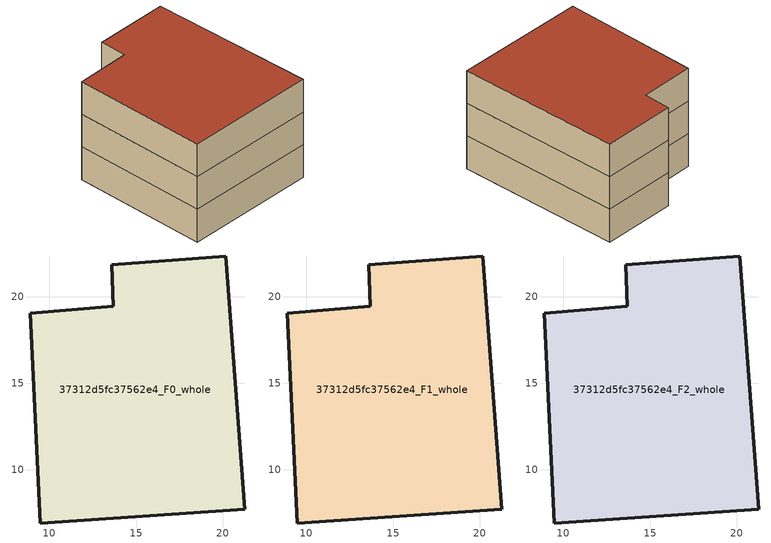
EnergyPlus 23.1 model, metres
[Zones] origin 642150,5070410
37312d5fc37562e4_F0_whole
 floor ground (EU_floor_Construction): 20.19,22.34 21.29,7.73 9.48,6.94 8.88,19.04 13.69,19.44 13.59,21.84 z0
 wall outside (EU_wall_Construction): 21.29,7.73 20.19,22.34 13.59,21.84 13.69,19.44 8.88,19.04 9.48,6.94 21.29,7.73 z0:3
37312d5fc37562e4_F1_whole
 floor to 37312d5fc37562e4_F0_whole (EU_floor_Construction): 20.19,22.34 21.29,7.73 9.48,6.94 8.88,19.04 13.69,19.44 13.59,21.84 z3
 wall outside (EU_wall_Construction): 21.29,7.73 20.19,22.34 13.59,21.84 13.69,19.44 8.88,19.04 9.48,6.94 21.29,7.73 z3:6
37312d5fc37562e4_F2_whole
 floor to 37312d5fc37562e4_F1_whole (EU_floor_Construction): 20.19,22.34 21.29,7.73 9.48,6.94 8.88,19.04 13.69,19.44 13.59,21.84 z6
 wall outside (EU_wall_Construction): 21.29,7.73 20.19,22.34 13.59,21.84 13.69,19.44 8.88,19.04 9.48,6.94 21.29,7.73 z6:9
 roof outside (EU_roof_Construction): 21.29,7.73 20.19,22.34 13.59,21.84 13.69,19.44 8.88,19.04 9.48,6.94 z9
[Building]
EU S2 Campaign: North Axis=0; Terrain=City; Solar Distribution=FullExterior
[Site:Location]
Lyon-Bron: Latitude=45.75; Longitude=5; Time Zone=1; Elevation=198
[SizingPeriod:WeatherFileDays]
AnnualSizingPeriod: Begin Month=1; Begin Day of Month=1; End Month=12; End Day of Month=31; Day of Week for Start Day=Monday; Use Weather File Daylight Saving Period=No; Use Weather File Rain and Snow Indicators=No
[MATERIAL]
EU_InternalMass_Material: Roughness=MediumRough; Thickness=0.1; Conductivity=1; Density=1800; Specific Heat=900; Thermal Absorptance=0.9; Solar Absorptance=0.7; Visible Absorptance=0.7
[MATERIAL:NOMASS] Roughness=MediumRough; Thermal Absorptance=0.9; Solar Absorptance=0.7; Visible Absorptance=0.7
Name | Thermal Resistance
EU_wall_NoMass | 0.87146
EU_roof_NoMass | 0.842276
EU_floor_NoMass | 0.496999
[CONSTRUCTION]
EU_wall_Construction: EU_wall_NoMass
EU_roof_Construction: EU_roof_NoMass
EU_floor_Construction: EU_floor_NoMass
EU_InternalMass_Construction: EU_InternalMass_Material
[ZONE] Type=1; Multiplier=1; Ceiling Height=autocalculate; Floor Area=autocalculate; Part of Total Floor Area=Yes
Name | Volume
37312d5fc37562e4_F0_whole | 475.365
37312d5fc37562e4_F1_whole; 37312d5fc37562e4_F2_whole | 475.367
[INTERNALMASS] Construction=EU_InternalMass_Construction; Surface Area=158.455
Name | Zone or ZoneList
37312d5fc37562e4_F0_whole_EU_InternalMass | 37312d5fc37562e4_F0_whole
37312d5fc37562e4_F1_whole_EU_InternalMass | 37312d5fc37562e4_F1_whole
37312d5fc37562e4_F2_whole_EU_InternalMass | 37312d5fc37562e4_F2_whole
[OTHEREQUIPMENT] Fuel Type=Electricity; Design Level Calculation Method=Watts/Area; Power per Zone Floor Area=1; Fraction Latent=0; Fraction Radiant=0; Fraction Lost=0; Carbon Dioxide Generation Rate=0; EndUse Subcategory=EU_Step8_InternalGains
Name | Zone or ZoneList or Space or SpaceList | Schedule
EU_Step8_InternalGain_37312d5fc37562e4_F0_whole_f000 | 37312d5fc37562e4_F0_whole | EU_Step8_GainSchedule_37312d5fc37562e4_F0_whole_f000
EU_Step8_InternalGain_37312d5fc37562e4_F1_whole_f000 | 37312d5fc37562e4_F1_whole | EU_Step8_GainSchedule_37312d5fc37562e4_F1_whole_f000
EU_Step8_InternalGain_37312d5fc37562e4_F2_whole_f000 | 37312d5fc37562e4_F2_whole | EU_Step8_GainSchedule_37312d5fc37562e4_F2_whole_f000
[ZONEVENTILATION:DESIGNFLOWRATE] Schedule=EU_AlwaysOn; Design Flow Rate Calculation Method=AirChanges/Hour; Air Changes per Hour=0.425; Ventilation Type=Natural; Fan Pressure Rise=0; Fan Total Efficiency=1; Constant Term Coefficient=1; Temperature Term Coefficient=0; Velocity Term Coefficient=0; Velocity Squared Term Coefficient=0; Minimum Indoor Temperature=-100; Maximum Indoor Temperature=100; Delta Temperature=-100; Minimum Outdoor Temperature=-100; Maximum Outdoor Temperature=100; Maximum Wind Speed=40
Name | Zone or ZoneList or Space or SpaceList
EU_ConstantAir_37312d5fc37562e4_F0_whole | 37312d5fc37562e4_F0_whole
EU_ConstantAir_37312d5fc37562e4_F1_whole | 37312d5fc37562e4_F1_whole
EU_ConstantAir_37312d5fc37562e4_F2_whole | 37312d5fc37562e4_F2_whole
[HVACTEMPLATE:THERMOSTAT] Constant Heating Setpoint=20; Constant Cooling Setpoint=50
EU_HeatOnly_37312d5fc37562e4_F0_whole; EU_HeatOnly_37312d5fc37562e4_F1_whole; EU_HeatOnly_37312d5fc37562e4_F2_whole
[HVACTEMPLATE:ZONE:IDEALLOADSAIRSYSTEM] System Availability Schedule=EU_AlwaysOn; Maximum Heating Supply Air Temperature=50; Minimum Cooling Supply Air Temperature=13; Maximum Heating Supply Air Humidity Ratio=0.0156; Minimum Cooling Supply Air Humidity Ratio=0.0077; Heating Limit=NoLimit; Cooling Limit=NoLimit; Heating Availability Schedule=EU_AlwaysOn; Cooling Availability Schedule=EU_CoolingOff; Dehumidification Control Type=ConstantSensibleHeatRatio; Cooling Sensible Heat Ratio=0.7; Dehumidification Setpoint=60; Humidification Control Type=None; Humidification Setpoint=30; Outdoor Air Method=None; Outdoor Air Flow Rate per Person=0.00944; Outdoor Air Flow Rate per Zone Floor Area=0; Outdoor Air Flow Rate per Zone=0; Demand Controlled Ventilation Type=None; Outdoor Air Economizer Type=NoEconomizer; Heat Recovery Type=None; Sensible Heat Recovery Effectiveness=0.7; Latent Heat Recovery Effectiveness=0.65
Name | Template Thermostat
37312d5fc37562e4_F0_whole | EU_HeatOnly_37312d5fc37562e4_F0_whole
37312d5fc37562e4_F1_whole | EU_HeatOnly_37312d5fc37562e4_F1_whole
37312d5fc37562e4_F2_whole | EU_HeatOnly_37312d5fc37562e4_F2_whole
[SIZING:ZONE] Zone Cooling Design Supply Air Temperature Input Method=SupplyAirTemperature; Zone Cooling Design Supply Air Temperature=13; Zone Heating Design Supply Air Temperature Input Method=SupplyAirTemperature; Zone Heating Design Supply Air Temperature=50; Zone Cooling Design Supply Air Humidity Ratio=0.008; Zone Heating Design Supply Air Humidity Ratio=0.008; Cooling Design Air Flow Method=DesignDay; Cooling Design Air Flow Rate=0; Cooling Minimum Air Flow per Zone Floor Area=0.000762; Cooling Minimum Air Flow=0; Cooling Minimum Air Flow Fraction=0.2; Heating Design Air Flow Method=DesignDay; Heating Design Air Flow Rate=0; Heating Maximum Air Flow per Zone Floor Area=0.002032; Heating Maximum Air Flow=0.141576; Heating Maximum Air Flow Fraction=0.3; Account for Dedicated Outdoor Air System=No; Dedicated Outdoor Air System Control Strategy=NeutralSupplyAir; Dedicated Outdoor Air Low Setpoint Temperature for Design=autosize; Dedicated Outdoor Air High Setpoint Temperature for Design=autosize; Zone Load Sizing Method=Sensible Load Only No Latent Load; Zone Latent Cooling Design Supply Air Humidity Ratio Input Method=HumidityRatioDifference; Zone Cooling Design Supply Air Humidity Ratio Difference=0.005; Zone Latent Heating Design Supply Air Humidity Ratio Input Method=HumidityRatioDifference; Zone Humidification Design Supply Air Humidity Ratio Difference=0.005
37312d5fc37562e4_F0_whole; 37312d5fc37562e4_F1_whole; 37312d5fc37562e4_F2_whole
[SCHEDULE:CONSTANT]
Name | Hourly Value
EU_AlwaysOn | 1
EU_CoolingOff | 0
[SCHEDULE:FILE] Column Number=1; Rows to Skip at Top=0; Number of Hours of Data=8760; Column Separator=Comma; Interpolate to Timestep=No; Minutes per Item=60; Adjust Schedule for Daylight Savings=Yes
Name | File
EU_Step8_GainSchedule_37312d5fc37562e4_F0_whole_f000 | C:\Users\o_iseri\Desktop\OpenUBEM\openubem\outputs\eu_evidence\EU-11\FR-LYO-HAUTCOEURPENTES\idfs\37312d5fc37562e4\37312d5fc37562e4_F0_whole_f000_gain.csv
EU_Step8_GainSchedule_37312d5fc37562e4_F1_whole_f000 | C:\Users\o_iseri\Desktop\OpenUBEM\openubem\outputs\eu_evidence\EU-11\FR-LYO-HAUTCOEURPENTES\idfs\37312d5fc37562e4\37312d5fc37562e4_F1_whole_f000_gain.csv
EU_Step8_GainSchedule_37312d5fc37562e4_F2_whole_f000 | C:\Users\o_iseri\Desktop\OpenUBEM\openubem\outputs\eu_evidence\EU-11\FR-LYO-HAUTCOEURPENTES\idfs\37312d5fc37562e4\37312d5fc37562e4_F2_whole_f000_gain.csv
